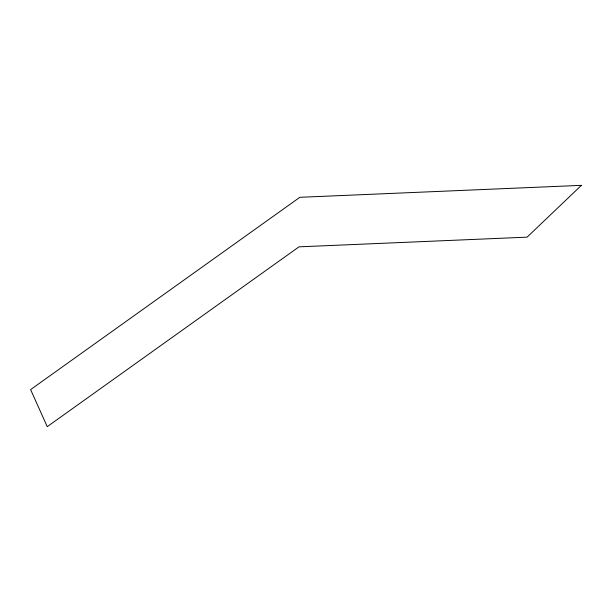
<?xml version="1.0" encoding="UTF-8"?>
<svg xmlns="http://www.w3.org/2000/svg" width="612" height="612" viewBox="0 0 612 612"><rect width="100%" height="100%" fill="white"/><g stroke="black" fill="none" stroke-linecap="round" stroke-linejoin="round"><path stroke-width="0.92" d="M581.4 185.344L527.085 237.15L299 246.843L47.246 426.656L30.6 389.607L299.842 197.309L581.4 185.344"/></g></svg>
